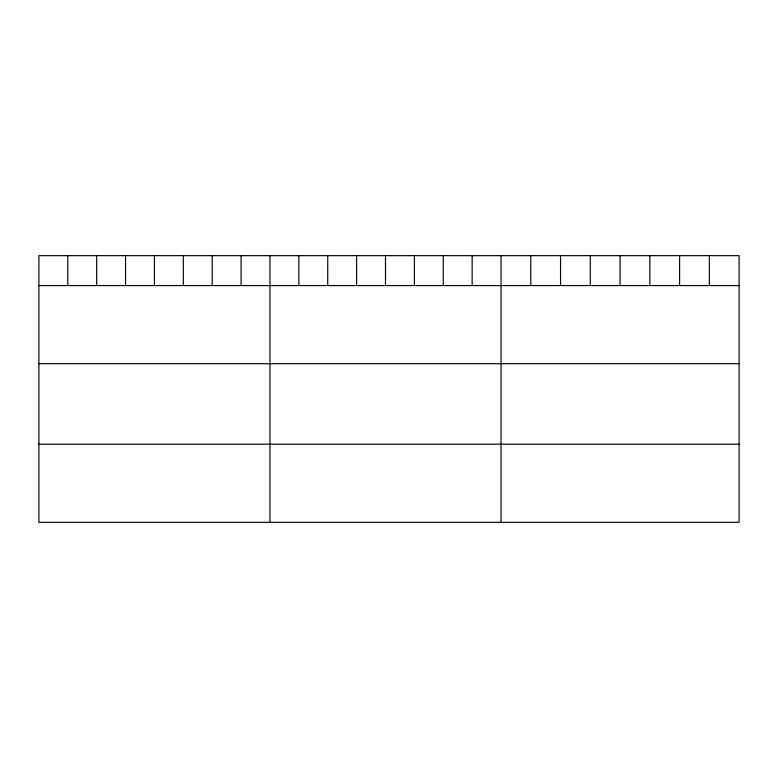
<?xml version="1.0" encoding="UTF-8"?>
<svg xmlns="http://www.w3.org/2000/svg" width="778" height="778" viewBox="0 0 778 778"><rect width="100%" height="100%" fill="white"/><g stroke="black" fill="none" stroke-linecap="round" stroke-linejoin="round"><path stroke-width="1.17" d="M739.1 285.565L739.1 522.339L38.9 522.339L38.9 255.661L739.1 255.661L739.1 285.565L38.9 285.565M38.9 363.696L739.1 363.696M38.9 444.199L739.1 444.199M709.341 255.661L709.341 285.565M679.583 255.661L679.583 285.565M649.825 255.661L649.825 285.565M620.066 255.661L620.066 285.565M590.308 255.661L590.308 285.565M560.549 255.661L560.549 285.565M530.79 255.661L530.79 285.565M501.032 255.661L501.032 522.339M472.149 255.661L472.149 285.565M443.266 255.661L443.266 285.565M414.382 255.661L414.382 285.565M385.499 255.661L385.499 285.565M356.616 255.661L356.616 285.565M327.733 255.661L327.733 285.565M298.849 255.661L298.849 285.565M269.966 255.661L269.966 522.339M241.083 255.661L241.083 285.565M212.2 255.661L212.2 285.565M183.316 255.661L183.316 285.565M154.433 255.661L154.433 285.565M125.55 255.661L125.55 285.565M96.667 255.661L96.667 285.565M67.783 255.661L67.783 285.565"/></g></svg>
